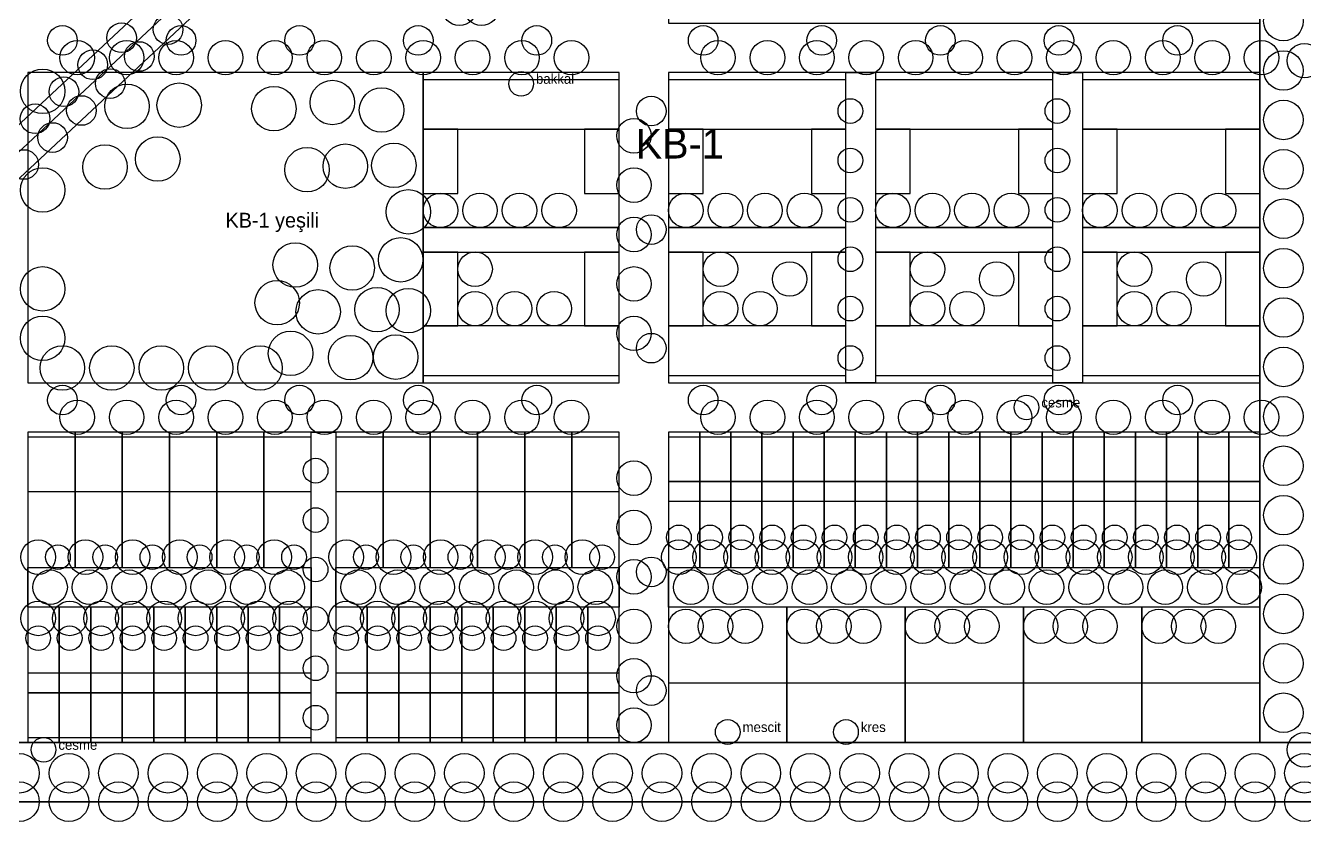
# Model space of a CAD drawing. Header units: metres. Extents: x -4 to 860, y -4 to 754.
# Drawn here: x 141.2 to 400, y -4 to 157.1 of the extents above; entities that cross this region are included whole.
import ezdxf

# ---------------------------------------------------------------- set-up
doc = ezdxf.new("R2010")
doc.units = ezdxf.units.M
for name, color, linetype in [('ADA_ORTAK', 82, 'Continuous'), ('AGAC', 94, 'Continuous'), ('BINA_T1', 34, 'Continuous'), ('BINA_T2', 24, 'Continuous'), ('BINA_T3', 14, 'Continuous'), ('BINA_T4', 250, 'Continuous'), ('KOMSULUK_BIRIMI', 6, 'Continuous'), ('METIN', 7, 'Continuous'), ('PARSEL_T1', 32, 'Continuous'), ('PARSEL_T2', 32, 'Continuous'), ('PARSEL_T3', 32, 'Continuous'), ('PARSEL_T4', 32, 'Continuous'), ('SEMBOL', 1, 'Continuous'), ('SINIR', 7, 'Continuous'), ('T1_GENISLEME', 34, 'Continuous'), ('YESIL', 3, 'Continuous'), ('YOL_S1_CADDE', 8, 'Continuous'), ('YOL_S2', 9, 'Continuous'), ('YOL_S3_YAYA', 30, 'Continuous'), ('YOL_TOPLAYICI', 8, 'Continuous')]:
    doc.layers.add(name, color=color, linetype=linetype)

msp = doc.modelspace()

# ---------------------------------------------------------------- linework, layer by layer
at = {"layer": 'ADA_ORTAK'}
for points in [[(141.67, 39.4), (141.67, 47.4), (199, 47.4), (199, 39.4)], [(204, 39.4), (204, 47.4), (261.33, 47.4), (261.33, 39.4)], [(271.33, 39.4), (271.33, 47.4), (391, 47.4), (391, 39.4)]]:
    msp.add_lwpolyline(points, close=True, dxfattribs=at)
at = {"layer": 'AGAC'}
for centre, radius in [((229, 160.6), 3.5), ((233.47, 160.6), 3.5), ((395.75, 158), 4), ((170.05, 156.3), 3), ((148.67, 154.1), 3), ((160.65, 154.64), 3), ((172.67, 154.1), 3), ((196.67, 154.1), 3), ((220.67, 154.1), 3), ((244.67, 154.1), 3), ((278.33, 154.1), 3), ((302.33, 154.1), 3), ((326.33, 154.1), 3), ((350.33, 154.1), 3), ((374.33, 154.1), 3), ((151.67, 150.6), 3.5), ((161.67, 150.6), 3.5), ((164.21, 150.84), 3), ((171.67, 150.6), 3.5), ((181.67, 150.6), 3.5), ((191.67, 150.6), 3.5), ((201.67, 150.6), 3.5), ((211.67, 150.6), 3.5), ((221.67, 150.6), 3.5), ((231.67, 150.6), 3.5), ((241.67, 150.6), 3.5), ((251.67, 150.6), 3.5), ((281.33, 150.6), 3.5), ((291.33, 150.6), 3.5), ((301.33, 150.6), 3.5), ((311.33, 150.6), 3.5), ((321.33, 150.6), 3.5), ((331.33, 150.6), 3.5), ((341.33, 150.6), 3.5), ((351.33, 150.6), 3.5), ((361.33, 150.6), 3.5), ((371.33, 150.6), 3.5), ((381.33, 150.6), 3.5), ((391.33, 150.6), 3.5), ((154.81, 149.17), 3), ((395.75, 148), 4), ((144.67, 143.8), 4.5), ((158.36, 145.37), 3), ((148.97, 143.7), 3), ((161.75, 140.76), 4.5), ((172.3, 140.99), 4.5), ((203.31, 141.52), 4.5), ((152.52, 139.91), 3), ((191.46, 140.27), 4.5), ((213.25, 139.99), 4.5), ((267.83, 139.8), 3), ((143.13, 138.24), 3), ((308.12, 139.8), 2.5), ((350.01, 139.8), 2.5), ((395.75, 138), 4), ((146.68, 134.44), 3), ((264.33, 134.8), 3.5), ((167.97, 130.11), 4.5), ((157.27, 128.46), 4.5), ((198.18, 127.92), 4.5), ((205.94, 128.63), 4.5), ((215.74, 128.79), 4.5), ((308.12, 129.8), 2.5), ((350.01, 129.8), 2.5), ((395.75, 128), 4), ((140.84, 128.98), 3), ((144.67, 123.8), 4.5), ((264.33, 124.8), 3.5), ((218.67, 119.4), 4.5), ((225.17, 119.7), 3.5), ((233.17, 119.7), 3.5), ((241.17, 119.7), 3.5), ((249.17, 119.7), 3.5), ((274.83, 119.7), 3.5), ((282.83, 119.7), 3.5), ((290.83, 119.7), 3.5), ((298.83, 119.7), 3.5), ((308.12, 119.8), 2.5), ((316.72, 119.7), 3.5), ((324.72, 119.7), 3.5), ((332.72, 119.7), 3.5), ((340.72, 119.7), 3.5), ((350.01, 119.8), 2.5), ((358.61, 119.7), 3.5), ((366.61, 119.7), 3.5), ((374.61, 119.7), 3.5), ((382.61, 119.7), 3.5), ((395.75, 118), 4), ((264.33, 114.8), 3.5), ((267.83, 115.8), 3), ((217.12, 109.69), 4.5), ((195.78, 108.64), 4.5), ((207.31, 108.04), 4.5), ((232.17, 107.8), 3.5), ((281.83, 107.8), 3.5), ((308.12, 109.8), 2.5), ((323.72, 107.8), 3.5), ((350.01, 109.8), 2.5), ((365.61, 107.8), 3.5), ((395.75, 108), 4), ((295.83, 105.8), 3.5), ((337.72, 105.8), 3.5), ((379.61, 105.8), 3.5), ((144.67, 103.8), 4.5), ((264.33, 104.8), 3.5), ((192.13, 100.99), 4.5), ((200.42, 99.16), 4.5), ((212.34, 99.6), 4.5), ((218.67, 99.4), 4.5), ((232.17, 99.8), 3.5), ((240.17, 99.8), 3.5), ((248.17, 99.8), 3.5), ((281.83, 99.8), 3.5), ((289.83, 99.8), 3.5), ((308.12, 99.8), 2.5), ((323.72, 99.8), 3.5), ((331.72, 99.8), 3.5), ((350.01, 99.8), 2.5), ((365.61, 99.8), 3.5), ((373.61, 99.8), 3.5), ((395.75, 98), 4), ((144.67, 93.8), 4.5), ((264.33, 94.8), 3.5), ((194.84, 90.74), 4.5), ((207.02, 89.88), 4.5), ((216.11, 89.99), 4.5), ((267.83, 91.8), 3), ((148.67, 87.8), 4.5), ((158.67, 87.8), 4.5), ((168.67, 87.8), 4.5), ((178.67, 87.8), 4.5), ((188.67, 87.8), 4.5), ((308.12, 89.8), 2.5), ((350.01, 89.8), 2.5), ((395.75, 88), 4), ((148.67, 81.3), 3), ((172.67, 81.3), 3), ((196.67, 81.3), 3), ((220.67, 81.3), 3), ((244.67, 81.3), 3), ((278.33, 81.3), 3), ((302.33, 81.3), 3), ((326.33, 81.3), 3), ((350.33, 81.3), 3), ((374.33, 81.3), 3), ((151.67, 77.8), 3.5), ((161.67, 77.8), 3.5), ((171.67, 77.8), 3.5), ((181.67, 77.8), 3.5), ((191.67, 77.8), 3.5), ((201.67, 77.8), 3.5), ((211.67, 77.8), 3.5), ((221.67, 77.8), 3.5), ((231.67, 77.8), 3.5), ((241.67, 77.8), 3.5), ((251.67, 77.8), 3.5), ((281.33, 77.8), 3.5), ((291.33, 77.8), 3.5), ((301.33, 77.8), 3.5), ((311.33, 77.8), 3.5), ((321.33, 77.8), 3.5), ((331.33, 77.8), 3.5), ((341.33, 77.8), 3.5), ((351.33, 77.8), 3.5), ((361.33, 77.8), 3.5), ((371.33, 77.8), 3.5), ((381.33, 77.8), 3.5), ((391.33, 77.8), 3.5), ((395.75, 78), 4), ((395.75, 68), 4), ((199.9, 67), 2.5), ((264.33, 65.5), 3.5), ((395.75, 58), 4), ((199.9, 57), 2.5), ((264.33, 55.5), 3.5), ((273.43, 53.5), 2.5), ((279.73, 53.5), 2.5), ((286.03, 53.5), 2.5), ((292.33, 53.5), 2.5), ((298.63, 53.5), 2.5), ((304.92, 53.5), 2.5), ((311.22, 53.5), 2.5), ((317.52, 53.5), 2.5), ((323.82, 53.5), 2.5), ((330.12, 53.5), 2.5), ((336.42, 53.5), 2.5), ((342.71, 53.5), 2.5), ((349.01, 53.5), 2.5), ((355.31, 53.5), 2.5), ((361.61, 53.5), 2.5), ((367.91, 53.5), 2.5), ((374.21, 53.5), 2.5), ((380.5, 53.5), 2.5), ((386.8, 53.5), 2.5), ((143.77, 49.5), 3.5), ((147.77, 49.5), 2.5), ((153.32, 49.5), 3.5), ((157.32, 49.5), 2.5), ((162.88, 49.5), 3.5), ((166.88, 49.5), 2.5), ((172.43, 49.5), 3.5), ((176.43, 49.5), 2.5), ((181.99, 49.5), 3.5), ((185.99, 49.5), 2.5), ((191.54, 49.5), 3.5), ((195.54, 49.5), 2.5), ((206.1, 49.5), 3.5), ((210.1, 49.5), 2.5), ((215.66, 49.5), 3.5), ((219.66, 49.5), 2.5), ((225.21, 49.5), 3.5), ((229.21, 49.5), 2.5), ((234.77, 49.5), 3.5), ((238.77, 49.5), 2.5), ((244.32, 49.5), 3.5), ((248.32, 49.5), 2.5), ((253.88, 49.5), 3.5), ((257.88, 49.5), 2.5), ((273.43, 49.5), 3.5), ((279.73, 49.5), 3.5), ((286.03, 49.5), 3.5), ((292.33, 49.5), 3.5), ((298.63, 49.5), 3.5), ((304.92, 49.5), 3.5), ((311.22, 49.5), 3.5), ((317.52, 49.5), 3.5), ((323.82, 49.5), 3.5), ((330.12, 49.5), 3.5), ((336.42, 49.5), 3.5), ((342.71, 49.5), 3.5), ((349.01, 49.5), 3.5), ((355.31, 49.5), 3.5), ((361.61, 49.5), 3.5), ((367.91, 49.5), 3.5), ((374.21, 49.5), 3.5), ((380.5, 49.5), 3.5), ((386.8, 49.5), 3.5), ((395.75, 48), 4), ((199.9, 47), 2.5), ((267.83, 46.5), 3), ((146.17, 43.4), 3.5), ((154.17, 43.4), 3.5), ((162.17, 43.4), 3.5), ((170.17, 43.4), 3.5), ((178.17, 43.4), 3.5), ((186.17, 43.4), 3.5), ((194.17, 43.4), 3.5), ((208.5, 43.4), 3.5), ((216.5, 43.4), 3.5), ((224.5, 43.4), 3.5), ((232.5, 43.4), 3.5), ((240.5, 43.4), 3.5), ((248.5, 43.4), 3.5), ((256.5, 43.4), 3.5), ((264.33, 45.5), 3.5), ((275.83, 43.4), 3.5), ((283.83, 43.4), 3.5), ((291.83, 43.4), 3.5), ((299.83, 43.4), 3.5), ((307.83, 43.4), 3.5), ((315.83, 43.4), 3.5), ((323.83, 43.4), 3.5), ((331.83, 43.4), 3.5), ((339.83, 43.4), 3.5), ((347.83, 43.4), 3.5), ((355.83, 43.4), 3.5), ((363.83, 43.4), 3.5), ((371.83, 43.4), 3.5), ((379.83, 43.4), 3.5), ((387.83, 43.4), 3.5), ((395.75, 38), 4), ((143.77, 37.1), 3.5), ((150.14, 37.1), 3.5), ((156.51, 37.1), 3.5), ((162.88, 37.1), 3.5), ((169.25, 37.1), 3.5), ((175.62, 37.1), 3.5), ((181.99, 37.1), 3.5), ((188.36, 37.1), 3.5), ((194.73, 37.1), 3.5), ((199.9, 37), 2.5), ((206.1, 37.1), 3.5), ((212.47, 37.1), 3.5), ((218.84, 37.1), 3.5), ((225.21, 37.1), 3.5), ((231.58, 37.1), 3.5), ((237.95, 37.1), 3.5), ((244.32, 37.1), 3.5), ((250.69, 37.1), 3.5), ((257.06, 37.1), 3.5), ((264.33, 35.5), 3.5), ((274.83, 35.5), 3.5), ((280.83, 35.5), 3.5), ((286.83, 35.5), 3.5), ((298.77, 35.5), 3.5), ((304.77, 35.5), 3.5), ((310.77, 35.5), 3.5), ((322.7, 35.5), 3.5), ((328.7, 35.5), 3.5), ((334.7, 35.5), 3.5), ((346.63, 35.5), 3.5), ((352.63, 35.5), 3.5), ((358.63, 35.5), 3.5), ((370.57, 35.5), 3.5), ((376.57, 35.5), 3.5), ((382.57, 35.5), 3.5), ((143.77, 33.1), 2.5), ((150.14, 33.1), 2.5), ((156.51, 33.1), 2.5), ((162.88, 33.1), 2.5), ((169.25, 33.1), 2.5), ((175.62, 33.1), 2.5), ((181.99, 33.1), 2.5), ((188.36, 33.1), 2.5), ((194.73, 33.1), 2.5), ((206.1, 33.1), 2.5), ((212.47, 33.1), 2.5), ((218.84, 33.1), 2.5), ((225.21, 33.1), 2.5), ((231.58, 33.1), 2.5), ((237.95, 33.1), 2.5), ((244.32, 33.1), 2.5), ((250.69, 33.1), 2.5), ((257.06, 33.1), 2.5), ((395.75, 28), 4), ((199.9, 27), 2.5), ((264.33, 25.5), 3.5), ((267.83, 22.5), 3), ((395.75, 18), 4), ((199.9, 17), 2.5), ((264.33, 15.5), 3.5), ((140, 5.75), 4), ((150, 5.75), 4), ((160, 5.75), 4), ((170, 5.75), 4), ((180, 5.75), 4), ((190, 5.75), 4), ((200, 5.75), 4), ((210, 5.75), 4), ((220, 5.75), 4), ((230, 5.75), 4), ((240, 5.75), 4), ((250, 5.75), 4), ((260, 5.75), 4), ((270, 5.75), 4), ((280, 5.75), 4), ((290, 5.75), 4), ((300, 5.75), 4), ((310, 5.75), 4), ((320, 5.75), 4), ((330, 5.75), 4), ((340, 5.75), 4), ((350, 5.75), 4), ((360, 5.75), 4), ((370, 5.75), 4), ((380, 5.75), 4), ((390, 5.75), 4), ((400, 5.75), 4), ((140, 0), 4), ((150, 0), 4), ((160, 0), 4), ((170, 0), 4), ((180, 0), 4), ((190, 0), 4), ((200, 0), 4), ((210, 0), 4), ((220, 0), 4), ((230, 0), 4), ((240, 0), 4), ((250, 0), 4), ((260, 0), 4), ((270, 0), 4), ((280, 0), 4), ((290, 0), 4), ((300, 0), 4), ((310, 0), 4), ((320, 0), 4), ((330, 0), 4), ((340, 0), 4), ((350, 0), 4), ((360, 0), 4), ((370, 0), 4), ((380, 0), 4), ((390, 0), 4), ((400, 0), 4)]:
    msp.add_circle(centre, radius, dxfattribs=at)
at = {"layer": 'BINA_T1'}
for points in [[(277.63, 64.8), (277.63, 73.8), (271.33, 73.8), (271.33, 64.8)], [(283.93, 64.8), (283.93, 73.8), (277.63, 73.8), (277.63, 64.8)], [(290.23, 64.8), (290.23, 73.8), (283.93, 73.8), (283.93, 64.8)], [(296.53, 64.8), (296.53, 73.8), (290.23, 73.8), (290.23, 64.8)], [(302.82, 64.8), (302.82, 73.8), (296.53, 73.8), (296.53, 64.8)], [(309.12, 64.8), (309.12, 73.8), (302.82, 73.8), (302.82, 64.8)], [(315.42, 64.8), (315.42, 73.8), (309.12, 73.8), (309.12, 64.8)], [(321.72, 64.8), (321.72, 73.8), (315.42, 73.8), (315.42, 64.8)], [(328.02, 64.8), (328.02, 73.8), (321.72, 73.8), (321.72, 64.8)], [(334.32, 64.8), (334.32, 73.8), (328.02, 73.8), (328.02, 64.8)], [(340.61, 64.8), (340.61, 73.8), (334.32, 73.8), (334.32, 64.8)], [(346.91, 64.8), (346.91, 73.8), (340.61, 73.8), (340.61, 64.8)], [(353.21, 64.8), (353.21, 73.8), (346.91, 73.8), (346.91, 64.8)], [(359.51, 64.8), (359.51, 73.8), (353.21, 73.8), (353.21, 64.8)], [(365.81, 64.8), (365.81, 73.8), (359.51, 73.8), (359.51, 64.8)], [(372.11, 64.8), (372.11, 73.8), (365.81, 73.8), (365.81, 64.8)], [(378.4, 64.8), (378.4, 73.8), (372.11, 73.8), (372.11, 64.8)], [(384.7, 64.8), (384.7, 73.8), (378.4, 73.8), (378.4, 64.8)], [(391, 64.8), (391, 73.8), (384.7, 73.8), (384.7, 64.8)], [(148.04, 13), (148.04, 22), (141.67, 22), (141.67, 13)], [(154.41, 13), (154.41, 22), (148.04, 22), (148.04, 13)], [(160.78, 13), (160.78, 22), (154.41, 22), (154.41, 13)], [(167.15, 13), (167.15, 22), (160.78, 22), (160.78, 13)], [(173.52, 13), (173.52, 22), (167.15, 22), (167.15, 13)], [(179.89, 13), (179.89, 22), (173.52, 22), (173.52, 13)], [(186.26, 13), (186.26, 22), (179.89, 22), (179.89, 13)], [(192.63, 13), (192.63, 22), (186.26, 22), (186.26, 13)], [(199, 13), (199, 22), (192.63, 22), (192.63, 13)], [(210.37, 13), (210.37, 22), (204, 22), (204, 13)], [(216.74, 13), (216.74, 22), (210.37, 22), (210.37, 13)], [(223.11, 13), (223.11, 22), (216.74, 22), (216.74, 13)], [(229.48, 13), (229.48, 22), (223.11, 22), (223.11, 13)], [(235.85, 13), (235.85, 22), (229.48, 22), (229.48, 13)], [(242.22, 13), (242.22, 22), (235.85, 22), (235.85, 13)], [(248.59, 13), (248.59, 22), (242.22, 22), (242.22, 13)], [(254.96, 13), (254.96, 22), (248.59, 22), (248.59, 13)], [(261.33, 13), (261.33, 22), (254.96, 22), (254.96, 13)]]:
    msp.add_lwpolyline(points, close=True, dxfattribs=at)
at = {"layer": 'BINA_T2'}
for points in [[(151.22, 62.8), (151.22, 73.8), (141.67, 73.8), (141.67, 62.8)], [(160.78, 62.8), (160.78, 73.8), (151.22, 73.8), (151.22, 62.8)], [(170.33, 62.8), (170.33, 73.8), (160.78, 73.8), (160.78, 62.8)], [(179.89, 62.8), (179.89, 73.8), (170.33, 73.8), (170.33, 62.8)], [(189.44, 62.8), (189.44, 73.8), (179.89, 73.8), (179.89, 62.8)], [(199, 62.8), (199, 73.8), (189.44, 73.8), (189.44, 62.8)], [(213.56, 62.8), (213.56, 73.8), (204, 73.8), (204, 62.8)], [(223.11, 62.8), (223.11, 73.8), (213.56, 73.8), (213.56, 62.8)], [(232.67, 62.8), (232.67, 73.8), (223.11, 73.8), (223.11, 62.8)], [(242.22, 62.8), (242.22, 73.8), (232.67, 73.8), (232.67, 62.8)], [(251.78, 62.8), (251.78, 73.8), (242.22, 73.8), (242.22, 62.8)], [(261.33, 62.8), (261.33, 73.8), (251.78, 73.8), (251.78, 62.8)]]:
    msp.add_lwpolyline(points, close=True, dxfattribs=at)
at = {"layer": 'BINA_T3'}
for points in [[(261.33, 136.1), (261.33, 146.1), (221.67, 146.1), (221.67, 136.1)], [(307.22, 136.1), (307.22, 146.1), (271.33, 146.1), (271.33, 136.1)], [(349.11, 136.1), (349.11, 146.1), (313.22, 146.1), (313.22, 136.1)], [(391, 136.1), (391, 146.1), (355.11, 146.1), (355.11, 136.1)], [(228.67, 123.1), (228.67, 136.1), (221.67, 136.1), (221.67, 123.1)], [(261.33, 123.1), (261.33, 136.1), (254.33, 136.1), (254.33, 123.1)], [(278.33, 123.1), (278.33, 136.1), (271.33, 136.1), (271.33, 123.1)], [(307.22, 123.1), (307.22, 136.1), (300.22, 136.1), (300.22, 123.1)], [(320.22, 123.1), (320.22, 136.1), (313.22, 136.1), (313.22, 123.1)], [(349.11, 123.1), (349.11, 136.1), (342.11, 136.1), (342.11, 123.1)], [(362.11, 123.1), (362.11, 136.1), (355.11, 136.1), (355.11, 123.1)], [(391, 123.1), (391, 136.1), (384, 136.1), (384, 123.1)], [(261.33, 111.2), (261.33, 116.2), (221.67, 116.2), (221.67, 111.2)], [(307.22, 111.2), (307.22, 116.2), (271.33, 116.2), (271.33, 111.2)], [(349.11, 111.2), (349.11, 116.2), (313.22, 116.2), (313.22, 111.2)], [(391, 111.2), (391, 116.2), (355.11, 116.2), (355.11, 111.2)], [(228.67, 96.3), (228.67, 111.2), (221.67, 111.2), (221.67, 96.3)], [(261.33, 96.3), (261.33, 111.2), (254.33, 111.2), (254.33, 96.3)], [(278.33, 96.3), (278.33, 111.2), (271.33, 111.2), (271.33, 96.3)], [(307.22, 96.3), (307.22, 111.2), (300.22, 111.2), (300.22, 96.3)], [(320.22, 96.3), (320.22, 111.2), (313.22, 111.2), (313.22, 96.3)], [(349.11, 96.3), (349.11, 111.2), (342.11, 111.2), (342.11, 96.3)], [(362.11, 96.3), (362.11, 111.2), (355.11, 111.2), (355.11, 96.3)], [(391, 96.3), (391, 111.2), (384, 111.2), (384, 96.3)], [(261.33, 86.3), (261.33, 96.3), (221.67, 96.3), (221.67, 86.3)], [(307.22, 86.3), (307.22, 96.3), (271.33, 96.3), (271.33, 86.3)], [(349.11, 86.3), (349.11, 96.3), (313.22, 96.3), (313.22, 86.3)], [(391, 86.3), (391, 96.3), (355.11, 96.3), (355.11, 86.3)]]:
    msp.add_lwpolyline(points, close=True, dxfattribs=at)
at = {"layer": 'BINA_T4'}
for points in [[(295.27, 12), (295.27, 24), (271.33, 24), (271.33, 12)], [(319.2, 12), (319.2, 24), (295.27, 24), (295.27, 12)], [(343.13, 12), (343.13, 24), (319.2, 24), (319.2, 12)], [(367.07, 12), (367.07, 24), (343.13, 24), (343.13, 12)], [(391, 12), (391, 24), (367.07, 24), (367.07, 12)]]:
    msp.add_lwpolyline(points, close=True, dxfattribs=at)
at = {"layer": 'KOMSULUK_BIRIMI'}
for points in [[(12, 12), (390.38, 366), (391, 366), (391, 12)], [(12, 12), (12, 366), (390.38, 366)]]:
    msp.add_lwpolyline(points, close=True, dxfattribs=at)
at = {"layer": 'PARSEL_T1'}
for points in [[(277.63, 47.4), (277.63, 74.8), (271.33, 74.8), (271.33, 47.4)], [(283.93, 47.4), (283.93, 74.8), (277.63, 74.8), (277.63, 47.4)], [(290.23, 47.4), (290.23, 74.8), (283.93, 74.8), (283.93, 47.4)], [(296.53, 47.4), (296.53, 74.8), (290.23, 74.8), (290.23, 47.4)], [(302.82, 47.4), (302.82, 74.8), (296.53, 74.8), (296.53, 47.4)], [(309.12, 47.4), (309.12, 74.8), (302.82, 74.8), (302.82, 47.4)], [(315.42, 47.4), (315.42, 74.8), (309.12, 74.8), (309.12, 47.4)], [(321.72, 47.4), (321.72, 74.8), (315.42, 74.8), (315.42, 47.4)], [(328.02, 47.4), (328.02, 74.8), (321.72, 74.8), (321.72, 47.4)], [(334.32, 47.4), (334.32, 74.8), (328.02, 74.8), (328.02, 47.4)], [(340.61, 47.4), (340.61, 74.8), (334.32, 74.8), (334.32, 47.4)], [(346.91, 47.4), (346.91, 74.8), (340.61, 74.8), (340.61, 47.4)], [(353.21, 47.4), (353.21, 74.8), (346.91, 74.8), (346.91, 47.4)], [(359.51, 47.4), (359.51, 74.8), (353.21, 74.8), (353.21, 47.4)], [(365.81, 47.4), (365.81, 74.8), (359.51, 74.8), (359.51, 47.4)], [(372.11, 47.4), (372.11, 74.8), (365.81, 74.8), (365.81, 47.4)], [(378.4, 47.4), (378.4, 74.8), (372.11, 74.8), (372.11, 47.4)], [(384.7, 47.4), (384.7, 74.8), (378.4, 74.8), (378.4, 47.4)], [(391, 47.4), (391, 74.8), (384.7, 74.8), (384.7, 47.4)], [(148.04, 12), (148.04, 39.4), (141.67, 39.4), (141.67, 12)], [(154.41, 12), (154.41, 39.4), (148.04, 39.4), (148.04, 12)], [(160.78, 12), (160.78, 39.4), (154.41, 39.4), (154.41, 12)], [(167.15, 12), (167.15, 39.4), (160.78, 39.4), (160.78, 12)], [(173.52, 12), (173.52, 39.4), (167.15, 39.4), (167.15, 12)], [(179.89, 12), (179.89, 39.4), (173.52, 39.4), (173.52, 12)], [(186.26, 12), (186.26, 39.4), (179.89, 39.4), (179.89, 12)], [(192.63, 12), (192.63, 39.4), (186.26, 39.4), (186.26, 12)], [(199, 12), (199, 39.4), (192.63, 39.4), (192.63, 12)], [(210.37, 12), (210.37, 39.4), (204, 39.4), (204, 12)], [(216.74, 12), (216.74, 39.4), (210.37, 39.4), (210.37, 12)], [(223.11, 12), (223.11, 39.4), (216.74, 39.4), (216.74, 12)], [(229.48, 12), (229.48, 39.4), (223.11, 39.4), (223.11, 12)], [(235.85, 12), (235.85, 39.4), (229.48, 39.4), (229.48, 12)], [(242.22, 12), (242.22, 39.4), (235.85, 39.4), (235.85, 12)], [(248.59, 12), (248.59, 39.4), (242.22, 39.4), (242.22, 12)], [(254.96, 12), (254.96, 39.4), (248.59, 39.4), (248.59, 12)], [(261.33, 12), (261.33, 39.4), (254.96, 39.4), (254.96, 12)]]:
    msp.add_lwpolyline(points, close=True, dxfattribs=at)
at = {"layer": 'PARSEL_T2'}
for points in [[(151.22, 47.4), (151.22, 74.8), (141.67, 74.8), (141.67, 47.4)], [(160.78, 47.4), (160.78, 74.8), (151.22, 74.8), (151.22, 47.4)], [(170.33, 47.4), (170.33, 74.8), (160.78, 74.8), (160.78, 47.4)], [(179.89, 47.4), (179.89, 74.8), (170.33, 74.8), (170.33, 47.4)], [(189.44, 47.4), (189.44, 74.8), (179.89, 74.8), (179.89, 47.4)], [(199, 47.4), (199, 74.8), (189.44, 74.8), (189.44, 47.4)], [(213.56, 47.4), (213.56, 74.8), (204, 74.8), (204, 47.4)], [(223.11, 47.4), (223.11, 74.8), (213.56, 74.8), (213.56, 47.4)], [(232.67, 47.4), (232.67, 74.8), (223.11, 74.8), (223.11, 47.4)], [(242.22, 47.4), (242.22, 74.8), (232.67, 74.8), (232.67, 47.4)], [(251.78, 47.4), (251.78, 74.8), (242.22, 74.8), (242.22, 47.4)], [(261.33, 47.4), (261.33, 74.8), (251.78, 74.8), (251.78, 47.4)]]:
    msp.add_lwpolyline(points, close=True, dxfattribs=at)
at = {"layer": 'PARSEL_T3'}
for points in [[(261.33, 116.2), (261.33, 147.6), (221.67, 147.6), (221.67, 116.2)], [(307.22, 116.2), (307.22, 147.6), (271.33, 147.6), (271.33, 116.2)], [(349.11, 116.2), (349.11, 147.6), (313.22, 147.6), (313.22, 116.2)], [(391, 116.2), (391, 147.6), (355.11, 147.6), (355.11, 116.2)], [(261.33, 84.8), (261.33, 116.2), (221.67, 116.2), (221.67, 84.8)], [(307.22, 84.8), (307.22, 116.2), (271.33, 116.2), (271.33, 84.8)], [(349.11, 84.8), (349.11, 116.2), (313.22, 116.2), (313.22, 84.8)], [(391, 84.8), (391, 116.2), (355.11, 116.2), (355.11, 84.8)]]:
    msp.add_lwpolyline(points, close=True, dxfattribs=at)
at = {"layer": 'PARSEL_T4'}
for points in [[(295.27, 12), (295.27, 39.4), (271.33, 39.4), (271.33, 12)], [(319.2, 12), (319.2, 39.4), (295.27, 39.4), (295.27, 12)], [(343.13, 12), (343.13, 39.4), (319.2, 39.4), (319.2, 12)], [(367.07, 12), (367.07, 39.4), (343.13, 39.4), (343.13, 12)], [(391, 12), (391, 39.4), (367.07, 39.4), (367.07, 12)]]:
    msp.add_lwpolyline(points, close=True, dxfattribs=at)
at = {"layer": 'SEMBOL'}
for centre, radius in [((400, 150), 3.5), ((241.5, 145.32), 2.5), ((343.76, 79.8), 2.5), ((283.3, 14.1), 2.5), ((307.23, 14.1), 2.5), ((144.85, 10.5), 2.5), ((400, 10.5), 3.5)]:
    msp.add_circle(centre, radius, dxfattribs=at)
at = {"layer": 'SINIR'}
msp.add_lwpolyline([(800, 0), (800, 750), (0, 750), (0, 0)], close=True, dxfattribs=at)
at = {"layer": 'T1_GENISLEME'}
for points in [[(277.63, 60.8), (277.63, 64.8), (271.33, 64.8), (271.33, 60.8)], [(283.93, 60.8), (283.93, 64.8), (277.63, 64.8), (277.63, 60.8)], [(290.23, 60.8), (290.23, 64.8), (283.93, 64.8), (283.93, 60.8)], [(296.53, 60.8), (296.53, 64.8), (290.23, 64.8), (290.23, 60.8)], [(302.82, 60.8), (302.82, 64.8), (296.53, 64.8), (296.53, 60.8)], [(309.12, 60.8), (309.12, 64.8), (302.82, 64.8), (302.82, 60.8)], [(315.42, 60.8), (315.42, 64.8), (309.12, 64.8), (309.12, 60.8)], [(321.72, 60.8), (321.72, 64.8), (315.42, 64.8), (315.42, 60.8)], [(328.02, 60.8), (328.02, 64.8), (321.72, 64.8), (321.72, 60.8)], [(334.32, 60.8), (334.32, 64.8), (328.02, 64.8), (328.02, 60.8)], [(340.61, 60.8), (340.61, 64.8), (334.32, 64.8), (334.32, 60.8)], [(346.91, 60.8), (346.91, 64.8), (340.61, 64.8), (340.61, 60.8)], [(353.21, 60.8), (353.21, 64.8), (346.91, 64.8), (346.91, 60.8)], [(359.51, 60.8), (359.51, 64.8), (353.21, 64.8), (353.21, 60.8)], [(365.81, 60.8), (365.81, 64.8), (359.51, 64.8), (359.51, 60.8)], [(372.11, 60.8), (372.11, 64.8), (365.81, 64.8), (365.81, 60.8)], [(378.4, 60.8), (378.4, 64.8), (372.11, 64.8), (372.11, 60.8)], [(384.7, 60.8), (384.7, 64.8), (378.4, 64.8), (378.4, 60.8)], [(391, 60.8), (391, 64.8), (384.7, 64.8), (384.7, 60.8)], [(148.04, 22), (148.04, 26), (141.67, 26), (141.67, 22)], [(154.41, 22), (154.41, 26), (148.04, 26), (148.04, 22)], [(160.78, 22), (160.78, 26), (154.41, 26), (154.41, 22)], [(167.15, 22), (167.15, 26), (160.78, 26), (160.78, 22)], [(173.52, 22), (173.52, 26), (167.15, 26), (167.15, 22)], [(179.89, 22), (179.89, 26), (173.52, 26), (173.52, 22)], [(186.26, 22), (186.26, 26), (179.89, 26), (179.89, 22)], [(192.63, 22), (192.63, 26), (186.26, 26), (186.26, 22)], [(199, 22), (199, 26), (192.63, 26), (192.63, 22)], [(210.37, 22), (210.37, 26), (204, 26), (204, 22)], [(216.74, 22), (216.74, 26), (210.37, 26), (210.37, 22)], [(223.11, 22), (223.11, 26), (216.74, 26), (216.74, 22)], [(229.48, 22), (229.48, 26), (223.11, 26), (223.11, 22)], [(235.85, 22), (235.85, 26), (229.48, 26), (229.48, 22)], [(242.22, 22), (242.22, 26), (235.85, 26), (235.85, 22)], [(248.59, 22), (248.59, 26), (242.22, 26), (242.22, 22)], [(254.96, 22), (254.96, 26), (248.59, 26), (248.59, 22)], [(261.33, 22), (261.33, 26), (254.96, 26), (254.96, 22)]]:
    msp.add_lwpolyline(points, close=True, dxfattribs=at)
at = {"layer": 'YESIL'}
msp.add_lwpolyline([(221.67, 84.8), (221.67, 147.6), (141.67, 147.6), (141.67, 84.8)], close=True, dxfattribs=at)
at = {"layer": 'YOL_S1_CADDE'}
msp.add_lwpolyline([(409, 12), (391, 12), (391, 366), (12, 366), (12, 384), (391, 384), (391, 738), (409, 738), (409, 384), (788, 384), (788, 366), (409, 366)], close=True, dxfattribs=at)
at = {"layer": 'YOL_S2'}
msp.add_lwpolyline([(131.67, 366), (141.67, 366), (141.67, 303.2), (261.33, 303.2), (261.33, 366), (271.33, 366), (271.33, 303.2), (271.33, 293.2), (271.33, 230.4), (271.33, 220.4), (271.33, 157.6), (391, 157.6), (391, 147.6), (271.33, 147.6), (271.33, 84.8), (391, 84.8), (391, 74.8), (271.33, 74.8), (271.33, 12), (261.33, 12), (261.33, 74.8), (141.67, 74.8), (141.67, 12), (131.67, 12)], dxfattribs=at)
msp.add_lwpolyline([(141.67, 84.8), (261.33, 84.8), (261.33, 147.6), (141.67, 147.6)], close=True, dxfattribs=at)
at = {"layer": 'YOL_S3_YAYA'}
for points in [[(367.42, 350), (379.13, 350), (17.85, 12), (12, 12), (12, 17.48)], [(307.22, 84.8), (307.22, 147.6), (313.22, 147.6), (313.22, 84.8)], [(349.11, 84.8), (349.11, 147.6), (355.11, 147.6), (355.11, 84.8)], [(199, 12), (199, 74.8), (204, 74.8), (204, 12)]]:
    msp.add_lwpolyline(points, close=True, dxfattribs=at)
at = {"layer": 'YOL_TOPLAYICI'}
for points in [[(0, 0), (0, 750), (800, 750), (800, 0)], [(788, 738), (12, 738), (12, 12), (788, 12)]]:
    msp.add_lwpolyline(points, close=True, dxfattribs=at)

# ---------------------------------------------------------------- texts
at = {"layer": 'METIN'}
for s, height, p in [('KB-1', 6, (264.67, 130.19)), ('KB-1 yeşili', 3, (181.67, 116.2))]:
    msp.add_text(s, height=height, dxfattribs=at).set_placement(p)
at = {"layer": 'SEMBOL'}
for s, p in [('bakkal', (244.5, 145.32)), ('cesme', (346.76, 79.8)), ('mescit', (286.3, 14.1)), ('kres', (310.23, 14.1)), ('cesme', (147.85, 10.5))]:
    msp.add_text(s, height=2, dxfattribs=at).set_placement(p)

doc.saveas('drawing.dxf')
